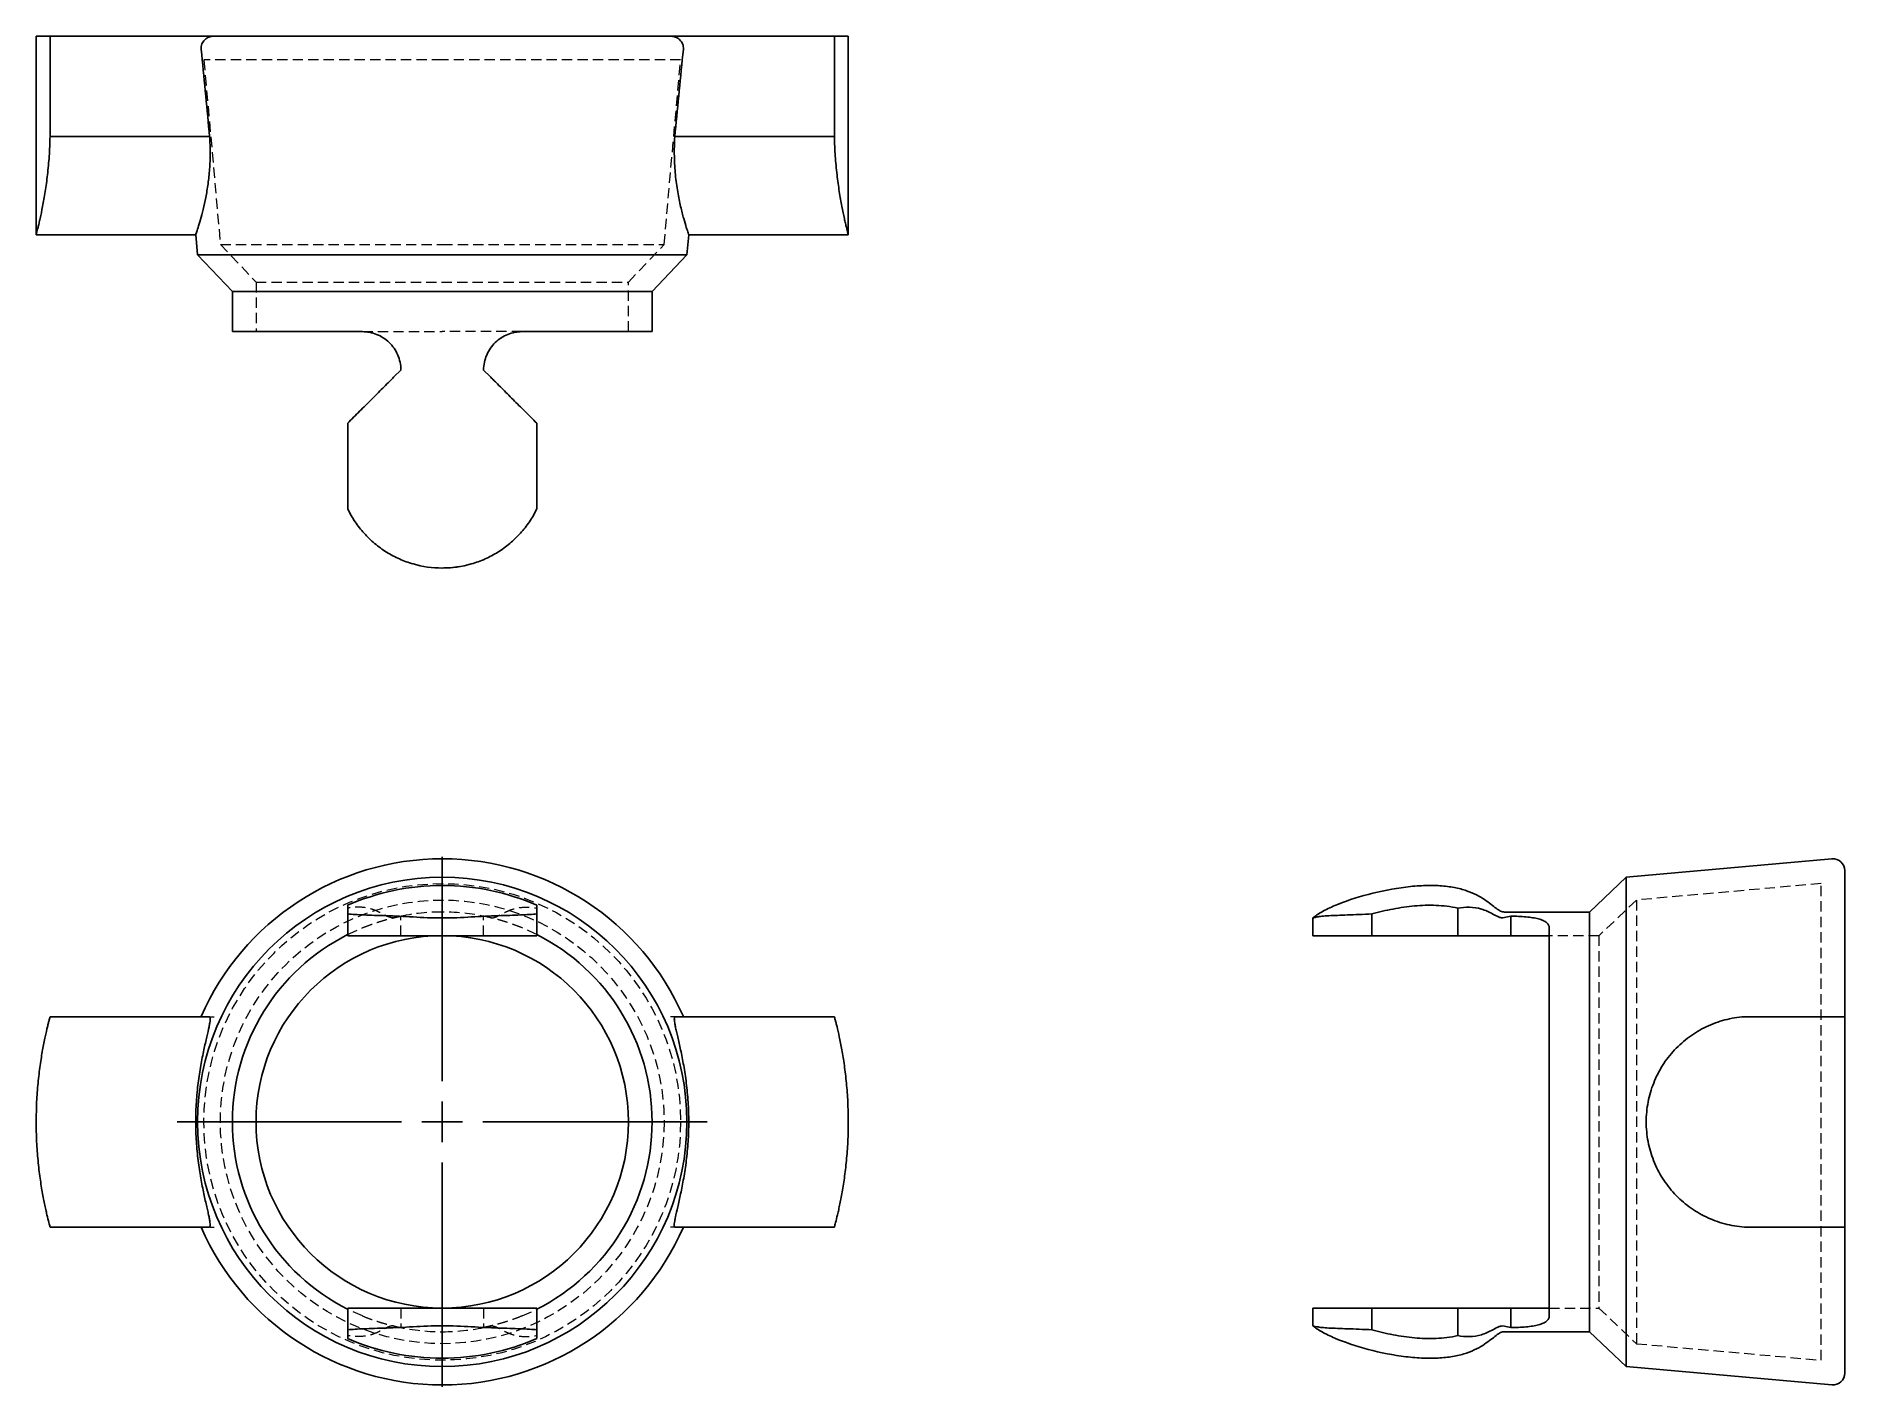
# Model space of a CAD drawing. Header units: millimetres. Extents: x 33 to 256, y 24 to 191.
import ezdxf

# ---------------------------------------------------------------- set-up
doc = ezdxf.new("R2010")
doc.units = ezdxf.units.MM
doc.linetypes.add('HIDDEN', pattern=[1.905, 1.27, -0.635])
doc.layers.add('10', color=7, linetype='Continuous')

# ---------------------------------------------------------------- blocks, each defined once
blk = doc.blocks.new('SW_CENTERMARKSYMBOL_0')
at = {"layer": '10', "color": 0}
for p, q in [((0, 5), (0, 32.63)), ((0, 0), (0, 2.5)), ((-5, 0), (-32.63, 0)), ((0, 0), (-2.5, 0)), ((0, 0), (0, -2.5)), ((0, 0), (2.5, 0)), ((5, 0), (32.63, 0)), ((0, -5), (0, -32.63))]:
    blk.add_line(p, q, dxfattribs=at)

msp = doc.modelspace()

# ---------------------------------------------------------------- linework, layer by layer
at = {"color": 7, "linetype": 'Continuous', "lineweight": 25}
for p, q in [((33, 190.71), (33, 166.25)), ((34.71, 190.71), (33, 190.71)), ((34.71, 178.34), (34.71, 190.71)), ((34.71, 190.71), (54.9, 190.71)), ((54.9, 190.71), (111.1, 190.71)), ((131.29, 190.71), (111.1, 190.71)), ((131.29, 178.34), (131.29, 190.71)), ((133, 190.71), (131.29, 190.71)), ((133, 166.25), (133, 190.71)), ((34.71, 178.34), (54.36, 178.34)), ((131.29, 178.34), (111.64, 178.34)), ((33, 166.25), (52.66, 166.25)), ((52.65, 166.28), (52.87, 163.78)), ((113.13, 163.78), (113.35, 166.25)), ((113.35, 166.25), (133, 166.25)), ((52.87, 163.78), (57.16, 159.27)), ((83, 163.78), (52.87, 163.78)), ((113.13, 163.78), (83, 163.78)), ((108.84, 159.27), (113.13, 163.78)), ((57.16, 159.27), (57.16, 154.32)), ((83, 159.27), (57.16, 159.27)), ((108.84, 159.27), (83, 159.27)), ((108.84, 154.32), (108.84, 159.27)), ((57.16, 154.32), (73.17, 154.32)), ((108.84, 154.32), (92.83, 154.32)), ((77.91, 149.59), (77.1, 148.79)), ((88.09, 149.59), (88.9, 148.79)), ((254.12, 89.39), (228.78, 87.13)), ((228.78, 87.13), (224.27, 82.84)), ((228.78, 26.87), (228.78, 87.13)), ((255.71, 87.94), (255.71, 69.95)), ((71.36, 82.61), (71.36, 79.93)), ((94.64, 82.61), (94.64, 79.93)), ((197.48, 82.61), (197.48, 79.93)), ((208.04, 79.93), (208.04, 83.31)), ((224.27, 82.84), (213.79, 82.84)), ((224.27, 31.16), (224.27, 82.84)), ((190.21, 82.11), (190.21, 79.93)), ((214.59, 79.93), (214.59, 82.33)), ((219.32, 33.1), (219.32, 80.9)), ((219.32, 79.93), (219.32, 80.9)), ((71.36, 79.93), (94.64, 79.93)), ((190.21, 79.93), (197.48, 79.93)), ((197.48, 79.93), (208.04, 79.93)), ((214.59, 79.93), (208.04, 79.93)), ((219.32, 79.93), (214.59, 79.93)), ((34.71, 69.95), (54.36, 69.95)), ((131.29, 69.95), (111.64, 69.95)), ((243.34, 69.95), (255.71, 69.95)), ((255.71, 44.05), (255.71, 69.95)), ((34.71, 44.05), (54.36, 44.05)), ((131.29, 44.05), (111.64, 44.05)), ((243.34, 44.05), (255.71, 44.05)), ((255.71, 44.05), (255.71, 26.06)), ((71.36, 31.39), (71.36, 34.07)), ((71.36, 34.07), (94.64, 34.07)), ((94.64, 31.39), (94.64, 34.07)), ((190.21, 34.07), (190.21, 31.89)), ((190.21, 34.07), (197.48, 34.07)), ((197.48, 31.39), (197.48, 34.07)), ((197.48, 34.07), (208.04, 34.07)), ((208.04, 34.07), (208.04, 30.69)), ((214.59, 34.07), (208.04, 34.07)), ((214.59, 34.07), (214.59, 31.67)), ((219.32, 34.07), (214.59, 34.07)), ((219.32, 34.07), (219.32, 33.1)), ((213.79, 31.16), (224.27, 31.16)), ((224.27, 31.16), (228.78, 26.87)), ((228.78, 26.87), (254.12, 24.61))]:
    msp.add_line(p, q, dxfattribs=at)
at = {"color": 7, "linetype": 'HIDDEN', "lineweight": 18}
for p, q in [((83, 187.8), (53.65, 187.8)), ((53.65, 187.8), (55.68, 165.05)), ((112.35, 187.8), (83, 187.8)), ((110.32, 165.05), (112.35, 187.8)), ((55.68, 165.05), (83, 165.05)), ((55.68, 165.05), (60.07, 160.43)), ((83, 165.05), (110.32, 165.05)), ((105.93, 160.43), (110.32, 165.05)), ((60.07, 160.43), (105.93, 160.43)), ((60.07, 160.43), (60.07, 154.32)), ((105.93, 154.32), (105.93, 160.43)), ((73.17, 154.32), (83, 154.32)), ((92.83, 154.32), (83, 154.32)), ((252.8, 86.35), (230.05, 84.32)), ((252.8, 27.65), (252.8, 86.35)), ((230.05, 84.32), (225.43, 79.93)), ((230.05, 84.32), (230.05, 29.68)), ((77.91, 79.93), (77.91, 82.33)), ((88.09, 79.93), (88.09, 82.33)), ((219.32, 79.93), (219.32, 34.07)), ((225.43, 79.93), (219.32, 79.93)), ((225.43, 79.93), (225.43, 34.07)), ((77.91, 34.07), (77.91, 31.67)), ((88.09, 34.07), (88.09, 31.67)), ((219.32, 34.07), (225.43, 34.07)), ((225.43, 34.07), (230.05, 29.68)), ((230.05, 29.68), (252.8, 27.65))]:
    msp.add_line(p, q, dxfattribs=at)
at = {"color": 7, "linetype": 'Continuous', "lineweight": 25, "flags": 128}
for points in [[(53.31, 189.12), (53.35, 188.74), (53.38, 188.44)], [(112.69, 189.12), (112.65, 188.74), (112.62, 188.44)]]:
    msp.add_lwpolyline(points, dxfattribs=at)
at = {"color": 7, "linetype": 'HIDDEN', "lineweight": 18, "flags": 128}
for points in [[(71.36, 80.06), (71.63, 80.2), (73.17, 80.9)], [(94.64, 80.06), (94.37, 80.2), (92.83, 80.9)], [(73.17, 33.1), (71.63, 33.8), (71.36, 33.94)], [(92.83, 33.1), (94.37, 33.8), (94.64, 33.94)]]:
    msp.add_lwpolyline(points, dxfattribs=at)
at = {"color": 7, "linetype": 'Continuous', "lineweight": 25}
msp.add_circle((83, 57), 30.13, dxfattribs=at)
at = {"color": 7, "linetype": 'HIDDEN', "lineweight": 18}
for radius in [29.35, 27.32]:
    msp.add_circle((83, 57), radius, dxfattribs=at)
at = {"color": 7, "linetype": 'Continuous', "lineweight": 25}
for centre, radius, start, end in [((83, 138.16), 12.95, 269.6582, 279.2139), ((83, 57), 32.4, 23.5819, 156.4181), ((254.25, 87.94), 1.46, 0, 95.0967), ((83, 57), 29.11, 89.9999, 113.5894), ((83, 57), 29.11, 66.4102, 89.9999), ((219.68, 57), 25.84, 101.3723, 103.1928), ((83, 57), 25.84, 116.7889, 243.2111), ((83, 57), 22.93, 90, 270), ((83, 57), 22.93, 270, 90), ((83, 57), 25.84, 296.7889, 63.2111), ((83, 57), 32.4, 203.5818, 336.4181), ((219.68, 57), 25.84, 256.8072, 258.6277), ((83, 57), 29.11, 246.41, 270), ((83, 57), 29.11, 270, 293.5899), ((254.25, 26.06), 1.46, 264.9033, 0)]:
    msp.add_arc(centre, radius, start, end, dxfattribs=at)
at = {"color": 7, "linetype": 'HIDDEN', "lineweight": 18}
for start, end in [(90, 103.1928), (76.8072, 90), (256.8072, 270), (270, 283.1928)]:
    msp.add_arc((83, 57), 25.84, start, end, dxfattribs=at)
at = {"color": 7, "linetype": 'Continuous', "lineweight": 25}
for points, knots in [([(53.31, 189.12), (53.3, 189.23), (53.3, 189.33), (53.33, 189.54), (53.36, 189.65), (53.48, 189.94), (53.6, 190.12), (53.83, 190.33), (53.91, 190.4), (54.09, 190.51), (54.18, 190.56), (54.48, 190.67), (54.69, 190.71), (54.9, 190.71)], [0, 0, 0, 0, 0.125, 0.125, 0.25, 0.25, 0.5, 0.5, 0.625, 0.625, 0.75, 0.75, 1, 1, 1, 1]), ([(112.69, 189.12), (112.7, 189.23), (112.7, 189.33), (112.67, 189.54), (112.64, 189.65), (112.52, 189.94), (112.4, 190.12), (112.17, 190.33), (112.09, 190.4), (111.91, 190.51), (111.82, 190.56), (111.52, 190.67), (111.31, 190.71), (111.1, 190.71)], [0, 0, 0, 0, 0.125, 0.125, 0.25, 0.25, 0.5, 0.5, 0.625, 0.625, 0.75, 0.75, 1, 1, 1, 1]), ([(34.71, 178.34), (34.69, 177.51), (34.66, 176.71), (34.58, 175.54), (34.54, 175.15), (34.47, 174.39), (34.43, 174.01), (34.31, 172.91), (34.21, 172.22), (34.01, 170.91), (33.9, 170.3), (33.69, 169.2), (33.58, 168.7), (33.44, 168.05), (33.39, 167.85), (33.31, 167.48), (33.27, 167.32), (33.16, 166.87), (33.1, 166.64), (33.04, 166.41), (33.03, 166.35), (33.01, 166.27), (33, 166.25), (33, 166.25)], [0, 0, 0, 0, 0.125, 0.125, 0.1875, 0.1875, 0.25, 0.25, 0.375, 0.375, 0.5, 0.5, 0.625, 0.625, 0.6875, 0.6875, 0.75, 0.75, 0.875, 0.875, 0.9375, 0.9375, 1, 1, 1, 1]), ([(54.36, 178.34), (54.4, 177.66), (54.46, 176.3), (54.37, 174.34), (54.17, 172.49), (53.89, 170.81), (53.55, 169.32), (53.22, 168.06), (52.92, 167.08), (52.73, 166.48), (52.64, 166.22), (52.66, 166.28), (52.66, 166.28)], [0, 0, 0, 0, 0.103547, 0.210253, 0.313765, 0.420047, 0.528172, 0.63917, 0.751753, 0.867824, 0.976457, 1, 1, 1, 1]), ([(113.35, 166.25), (113.35, 166.25), (113.33, 166.33), (113.25, 166.56), (113.22, 166.65), (113.15, 166.88), (113.1, 167.01), (112.96, 167.46), (112.85, 167.83), (112.67, 168.48), (112.61, 168.71), (112.48, 169.2), (112.42, 169.46), (112.23, 170.29), (112.11, 170.89), (111.94, 171.87), (111.89, 172.21), (111.79, 172.9), (111.75, 173.26), (111.68, 173.99), (111.65, 174.36), (111.6, 175.12), (111.59, 175.51), (111.56, 176.71), (111.58, 177.51), (111.64, 178.34)], [0, 0, 0, 0, 0.125, 0.125, 0.1875, 0.1875, 0.25, 0.25, 0.375, 0.375, 0.4375, 0.4375, 0.5, 0.5, 0.625, 0.625, 0.6875, 0.6875, 0.75, 0.75, 0.8125, 0.8125, 0.875, 0.875, 1, 1, 1, 1]), ([(131.29, 178.34), (131.31, 177.51), (131.34, 176.71), (131.42, 175.54), (131.46, 175.15), (131.53, 174.39), (131.57, 174.01), (131.69, 172.91), (131.79, 172.22), (131.99, 170.91), (132.1, 170.3), (132.31, 169.2), (132.42, 168.7), (132.56, 168.05), (132.61, 167.85), (132.69, 167.48), (132.73, 167.32), (132.84, 166.87), (132.9, 166.64), (132.96, 166.41), (132.97, 166.35), (132.99, 166.27), (133, 166.25), (133, 166.25)], [0, 0, 0, 0, 0.125, 0.125, 0.1875, 0.1875, 0.25, 0.25, 0.375, 0.375, 0.5, 0.5, 0.625, 0.625, 0.6875, 0.6875, 0.75, 0.75, 0.875, 0.875, 0.9375, 0.9375, 1, 1, 1, 1]), ([(73.17, 154.32), (73.47, 154.32), (73.76, 154.29), (74.35, 154.18), (74.64, 154.1), (75.21, 153.87), (75.48, 153.73), (75.99, 153.4), (76.24, 153.2), (76.69, 152.77), (76.89, 152.53), (77.25, 152.01), (77.4, 151.73), (77.65, 151.15), (77.74, 150.85), (77.87, 150.23), (77.91, 149.91), (77.91, 149.59)], [0, 0, 0, 0, 0.125, 0.125, 0.25, 0.25, 0.375, 0.375, 0.5, 0.5, 0.625, 0.625, 0.75, 0.75, 0.875, 0.875, 1, 1, 1, 1]), ([(92.83, 154.32), (92.53, 154.32), (92.24, 154.29), (91.65, 154.18), (91.36, 154.1), (90.79, 153.87), (90.52, 153.73), (90.01, 153.4), (89.76, 153.2), (89.31, 152.77), (89.11, 152.53), (88.75, 152.01), (88.6, 151.73), (88.35, 151.15), (88.26, 150.85), (88.13, 150.23), (88.09, 149.91), (88.09, 149.59)], [0, 0, 0, 0, 0.125, 0.125, 0.25, 0.25, 0.375, 0.375, 0.5, 0.5, 0.625, 0.625, 0.75, 0.75, 0.875, 0.875, 1, 1, 1, 1]), ([(77.1, 148.79), (76.98, 148.66), (76.86, 148.54), (76.61, 148.29), (76.49, 148.17), (76.13, 147.82), (75.9, 147.59), (75.44, 147.13), (75.21, 146.9), (74.75, 146.43), (74.51, 146.19), (73.8, 145.48), (73.32, 145), (72.33, 144.02), (71.84, 143.52), (71.36, 143.04)], [0, 0, 0, 0, 0.0625, 0.0625, 0.125, 0.125, 0.25, 0.25, 0.375, 0.375, 0.5, 0.5, 0.75, 0.75, 1, 1, 1, 1]), ([(88.9, 148.79), (89.02, 148.66), (89.14, 148.54), (89.39, 148.29), (89.51, 148.17), (89.87, 147.82), (90.1, 147.59), (90.56, 147.13), (90.79, 146.9), (91.25, 146.43), (91.49, 146.19), (92.2, 145.48), (92.68, 145), (93.67, 144.02), (94.16, 143.52), (94.64, 143.04)], [0, 0, 0, 0, 0.0625, 0.0625, 0.125, 0.125, 0.25, 0.25, 0.375, 0.375, 0.5, 0.5, 0.75, 0.75, 1, 1, 1, 1]), ([(71.36, 143.04), (71.36, 142.6), (71.36, 142.16), (71.36, 141.27), (71.36, 140.82), (71.36, 139.49), (71.36, 138.6), (71.36, 136.84), (71.36, 135.96), (71.36, 134.21), (71.36, 133.34), (71.36, 132.48)], [0, 0, 0, 0, 0.125, 0.125, 0.25, 0.25, 0.5, 0.5, 0.75, 0.75, 1, 1, 1, 1]), ([(94.64, 143.04), (94.64, 142.6), (94.64, 142.16), (94.64, 141.27), (94.64, 140.82), (94.64, 139.49), (94.64, 138.6), (94.64, 136.84), (94.64, 135.96), (94.64, 134.21), (94.64, 133.34), (94.64, 132.48)], [0, 0, 0, 0, 0.125, 0.125, 0.25, 0.25, 0.5, 0.5, 0.75, 0.75, 1, 1, 1, 1]), ([(71.36, 132.48), (71.62, 131.94), (71.92, 131.41), (72.6, 130.41), (72.98, 129.93), (73.78, 129.04), (74.21, 128.62), (75.14, 127.85), (75.63, 127.49), (76.65, 126.85), (77.18, 126.57), (78.28, 126.08), (78.84, 125.88), (80.59, 125.37), (81.78, 125.21), (83, 125.21)], [0, 0, 0, 0, 0.125, 0.125, 0.25, 0.25, 0.375, 0.375, 0.5, 0.5, 0.625, 0.625, 0.75, 0.75, 1, 1, 1, 1]), ([(94.64, 132.48), (94.38, 131.94), (94.08, 131.41), (93.4, 130.41), (93.02, 129.93), (92.22, 129.04), (91.79, 128.62), (90.86, 127.85), (90.37, 127.49), (89.35, 126.85), (88.82, 126.57), (87.72, 126.08), (87.16, 125.88), (85.41, 125.37), (84.22, 125.21), (83, 125.21)], [0, 0, 0, 0, 0.125, 0.125, 0.25, 0.25, 0.375, 0.375, 0.5, 0.5, 0.625, 0.625, 0.75, 0.75, 1, 1, 1, 1]), ([(190.21, 82.11), (190.5, 82.36), (190.88, 82.62), (191.8, 83.13), (192.33, 83.39), (194.11, 84.14), (195.53, 84.62), (198.54, 85.42), (200.13, 85.73), (202.4, 86.01), (203.14, 86.07), (204.55, 86.12), (205.22, 86.12), (206.49, 86.03), (207.08, 85.96), (208.17, 85.75), (208.67, 85.62), (210.03, 85.16), (210.76, 84.77), (211.94, 83.98), (212.39, 83.59), (212.97, 83.16), (213.15, 83.04), (213.48, 82.88), (213.63, 82.84), (213.79, 82.84)], [0, 0, 0, 0, 0.0625, 0.0625, 0.125, 0.125, 0.25, 0.25, 0.375, 0.375, 0.4375, 0.4375, 0.5, 0.5, 0.5625, 0.5625, 0.625, 0.625, 0.75, 0.75, 0.875, 0.875, 0.9375, 0.9375, 1, 1, 1, 1]), ([(71.36, 83.67), (71.36, 83.67), (71.36, 83.69), (71.36, 83.58), (71.36, 83.36), (71.36, 83.03), (71.36, 82.75), (71.36, 82.61)], [0, 0, 0, 0, 0.058941, 0.294778, 0.534814, 0.775758, 1, 1, 1, 1]), ([(71.36, 82.61), (71.62, 82.58), (71.92, 82.56), (72.6, 82.51), (72.98, 82.5), (73.78, 82.47), (74.21, 82.45), (75.14, 82.42), (75.63, 82.41), (76.65, 82.37), (77.18, 82.35), (78.28, 82.3), (78.84, 82.27), (80.59, 82.17), (81.78, 82.11), (83, 82.11)], [0, 0, 0, 0, 0.125, 0.125, 0.25, 0.25, 0.375, 0.375, 0.5, 0.5, 0.625, 0.625, 0.75, 0.75, 1, 1, 1, 1]), ([(94.64, 82.61), (94.38, 82.58), (94.08, 82.56), (93.4, 82.51), (93.02, 82.5), (92.22, 82.47), (91.79, 82.45), (90.86, 82.42), (90.37, 82.41), (89.35, 82.37), (88.82, 82.35), (87.72, 82.3), (87.16, 82.27), (85.41, 82.17), (84.22, 82.11), (83, 82.11)], [0, 0, 0, 0, 0.125, 0.125, 0.25, 0.25, 0.375, 0.375, 0.5, 0.5, 0.625, 0.625, 0.75, 0.75, 1, 1, 1, 1]), ([(94.64, 83.67), (94.64, 83.67), (94.64, 83.69), (94.64, 83.58), (94.64, 83.36), (94.64, 83.03), (94.64, 82.75), (94.64, 82.61)], [0, 0, 0, 0, 0.058975, 0.2948032, 0.5348308, 0.7757666, 1, 1, 1, 1]), ([(197.48, 82.61), (196.94, 82.58), (196.41, 82.56), (195.41, 82.51), (194.93, 82.5), (194.04, 82.47), (193.62, 82.45), (192.85, 82.42), (192.49, 82.41), (191.85, 82.37), (191.57, 82.35), (191.08, 82.3), (190.88, 82.27), (190.37, 82.17), (190.21, 82.11), (190.21, 82.11)], [0, 0, 0, 0, 0.125, 0.125, 0.25, 0.25, 0.375, 0.375, 0.5, 0.5, 0.625, 0.625, 0.75, 0.75, 1, 1, 1, 1]), ([(208.04, 83.31), (207.6, 83.42), (207.16, 83.5), (206.27, 83.61), (205.82, 83.65), (204.49, 83.7), (203.6, 83.67), (201.84, 83.51), (200.96, 83.38), (199.21, 83.05), (198.34, 82.85), (197.48, 82.61)], [0, 0, 0, 0, 0.125, 0.125, 0.25, 0.25, 0.5, 0.5, 0.75, 0.75, 1, 1, 1, 1]), ([(213.79, 82.16), (213.66, 82.13), (213.54, 82.12), (213.29, 82.16), (213.17, 82.2), (212.82, 82.35), (212.59, 82.48), (212.13, 82.72), (211.9, 82.84), (211.43, 83.05), (211.19, 83.14), (210.48, 83.35), (210, 83.43), (209.02, 83.45), (208.52, 83.41), (208.04, 83.31)], [0, 0, 0, 0, 0.0625, 0.0625, 0.125, 0.125, 0.25, 0.25, 0.375, 0.375, 0.5, 0.5, 0.75, 0.75, 1, 1, 1, 1]), ([(219.32, 80.9), (219.32, 81.02), (219.29, 81.13), (219.18, 81.35), (219.1, 81.45), (218.87, 81.64), (218.73, 81.72), (218.4, 81.87), (218.2, 81.94), (217.77, 82.06), (217.53, 82.1), (217.01, 82.19), (216.73, 82.22), (216.15, 82.28), (215.85, 82.3), (215.23, 82.32), (214.91, 82.33), (214.59, 82.33)], [0, 0, 0, 0, 0.125, 0.125, 0.25, 0.25, 0.375, 0.375, 0.5, 0.5, 0.625, 0.625, 0.75, 0.75, 0.875, 0.875, 1, 1, 1, 1]), ([(34.71, 69.95), (34.69, 69.9), (34.66, 69.76), (34.58, 69.45), (34.54, 69.33), (34.47, 69.05), (34.43, 68.89), (34.31, 68.37), (34.21, 67.95), (34.01, 67), (33.9, 66.45), (33.69, 65.27), (33.58, 64.64), (33.44, 63.61), (33.39, 63.25), (33.31, 62.53), (33.27, 62.16), (33.16, 61.03), (33.1, 60.25), (33.04, 59.05), (33.03, 58.64), (33.01, 57.82), (33, 57.41), (33, 56.18), (33.02, 55.37), (33.08, 54.17), (33.1, 53.78), (33.16, 53), (33.19, 52.61), (33.3, 51.47), (33.39, 50.75), (33.58, 49.38), (33.68, 48.73), (33.9, 47.55), (34, 47.02), (34.16, 46.3), (34.21, 46.07), (34.3, 45.65), (34.35, 45.46), (34.48, 44.94), (34.55, 44.66), (34.63, 44.34), (34.65, 44.26), (34.69, 44.12), (34.7, 44.07), (34.71, 44.05)], [0, 0, 0, 0, 0.0625, 0.0625, 0.09375, 0.09375, 0.125, 0.125, 0.1875, 0.1875, 0.25, 0.25, 0.3125, 0.3125, 0.34375, 0.34375, 0.375, 0.375, 0.4375, 0.4375, 0.46875, 0.46875, 0.5, 0.5, 0.5625, 0.5625, 0.59375, 0.59375, 0.625, 0.625, 0.6875, 0.6875, 0.75, 0.75, 0.8125, 0.8125, 0.84375, 0.84375, 0.875, 0.875, 0.9375, 0.9375, 0.96875, 0.96875, 1, 1, 1, 1]), ([(54.36, 69.95), (54.42, 69.9), (54.44, 69.76), (54.42, 69.45), (54.4, 69.33), (54.35, 69.05), (54.32, 68.89), (54.21, 68.36), (54.12, 67.94), (53.95, 67.23), (53.89, 66.97), (53.77, 66.43), (53.71, 66.15), (53.52, 65.27), (53.39, 64.63), (53.21, 63.6), (53.15, 63.25), (53.04, 62.52), (52.99, 62.16), (52.9, 61.41), (52.86, 61.03), (52.78, 60.25), (52.75, 59.85), (52.67, 58.64), (52.65, 57.83), (52.65, 56.61), (52.65, 56.2), (52.68, 55.39), (52.7, 54.98), (52.78, 53.78), (52.85, 53), (52.99, 51.87), (53.04, 51.5), (53.15, 50.77), (53.21, 50.42), (53.33, 49.73), (53.39, 49.39), (53.52, 48.75), (53.58, 48.44), (53.77, 47.56), (53.89, 47.03), (54.06, 46.3), (54.11, 46.08), (54.21, 45.66), (54.25, 45.47), (54.32, 45.12), (54.35, 44.96), (54.4, 44.68), (54.41, 44.55), (54.44, 44.24), (54.42, 44.1), (54.36, 44.05)], [0, 0, 0, 0, 0.0625, 0.0625, 0.09375, 0.09375, 0.125, 0.125, 0.1875, 0.1875, 0.21875, 0.21875, 0.25, 0.25, 0.3125, 0.3125, 0.34375, 0.34375, 0.375, 0.375, 0.40625, 0.40625, 0.4375, 0.4375, 0.5, 0.5, 0.53125, 0.53125, 0.5625, 0.5625, 0.625, 0.625, 0.65625, 0.65625, 0.6875, 0.6875, 0.71875, 0.71875, 0.75, 0.75, 0.8125, 0.8125, 0.84375, 0.84375, 0.875, 0.875, 0.90625, 0.90625, 0.9375, 0.9375, 1, 1, 1, 1]), ([(111.64, 44.05), (111.58, 44.1), (111.56, 44.24), (111.58, 44.55), (111.6, 44.67), (111.65, 44.95), (111.68, 45.11), (111.79, 45.64), (111.88, 46.05), (112.05, 46.77), (112.11, 47.03), (112.23, 47.57), (112.29, 47.85), (112.42, 48.44), (112.48, 48.75), (112.61, 49.39), (112.67, 49.73), (112.85, 50.75), (112.96, 51.47), (113.1, 52.6), (113.14, 52.98), (113.22, 53.77), (113.25, 54.17), (113.33, 55.37), (113.35, 56.18), (113.35, 57.83), (113.33, 58.64), (113.25, 59.83), (113.22, 60.23), (113.14, 61.01), (113.1, 61.4), (112.96, 62.53), (112.85, 63.25), (112.67, 64.28), (112.61, 64.61), (112.48, 65.25), (112.42, 65.56), (112.23, 66.44), (112.11, 66.98), (111.94, 67.7), (111.89, 67.93), (111.79, 68.34), (111.75, 68.53), (111.68, 68.88), (111.65, 69.04), (111.6, 69.32), (111.59, 69.45), (111.56, 69.76), (111.58, 69.9), (111.64, 69.95)], [0, 0, 0, 0, 0.0625, 0.0625, 0.09375, 0.09375, 0.125, 0.125, 0.1875, 0.1875, 0.21875, 0.21875, 0.25, 0.25, 0.28125, 0.28125, 0.3125, 0.3125, 0.375, 0.375, 0.40625, 0.40625, 0.4375, 0.4375, 0.5, 0.5, 0.5625, 0.5625, 0.59375, 0.59375, 0.625, 0.625, 0.6875, 0.6875, 0.71875, 0.71875, 0.75, 0.75, 0.8125, 0.8125, 0.84375, 0.84375, 0.875, 0.875, 0.90625, 0.90625, 0.9375, 0.9375, 1, 1, 1, 1]), ([(131.29, 69.95), (131.31, 69.9), (131.34, 69.76), (131.42, 69.45), (131.46, 69.33), (131.53, 69.05), (131.57, 68.89), (131.69, 68.37), (131.79, 67.95), (131.99, 67), (132.1, 66.45), (132.31, 65.27), (132.42, 64.64), (132.56, 63.61), (132.61, 63.25), (132.69, 62.53), (132.73, 62.16), (132.84, 61.03), (132.9, 60.25), (132.96, 59.05), (132.97, 58.64), (132.99, 57.82), (133, 57.41), (133, 56.18), (132.98, 55.37), (132.92, 54.17), (132.9, 53.78), (132.84, 53), (132.81, 52.61), (132.7, 51.47), (132.61, 50.75), (132.42, 49.38), (132.32, 48.73), (132.1, 47.55), (132, 47.02), (131.84, 46.3), (131.79, 46.07), (131.7, 45.65), (131.65, 45.46), (131.52, 44.94), (131.45, 44.66), (131.37, 44.34), (131.35, 44.26), (131.31, 44.12), (131.3, 44.07), (131.29, 44.05)], [0, 0, 0, 0, 0.0625, 0.0625, 0.09375, 0.09375, 0.125, 0.125, 0.1875, 0.1875, 0.25, 0.25, 0.3125, 0.3125, 0.34375, 0.34375, 0.375, 0.375, 0.4375, 0.4375, 0.46875, 0.46875, 0.5, 0.5, 0.5625, 0.5625, 0.59375, 0.59375, 0.625, 0.625, 0.6875, 0.6875, 0.75, 0.75, 0.8125, 0.8125, 0.84375, 0.84375, 0.875, 0.875, 0.9375, 0.9375, 0.96875, 0.96875, 1, 1, 1, 1]), ([(243.34, 69.95), (242.51, 69.9), (241.71, 69.76), (240.54, 69.45), (240.15, 69.33), (239.39, 69.05), (239.01, 68.89), (237.91, 68.37), (237.22, 67.95), (235.91, 67), (235.3, 66.45), (234.2, 65.27), (233.7, 64.64), (233.05, 63.61), (232.85, 63.25), (232.48, 62.53), (232.32, 62.16), (231.87, 61.03), (231.64, 60.25), (231.41, 59.05), (231.35, 58.64), (231.27, 57.82), (231.25, 57.41), (231.25, 56.18), (231.33, 55.37), (231.56, 54.17), (231.65, 53.78), (231.88, 53), (232.01, 52.61), (232.46, 51.47), (232.83, 50.75), (233.69, 49.38), (234.19, 48.73), (235.29, 47.55), (235.9, 47.02), (236.87, 46.3), (237.22, 46.07), (237.91, 45.65), (238.27, 45.46), (239.36, 44.94), (240.12, 44.66), (241.31, 44.34), (241.71, 44.26), (242.52, 44.12), (242.93, 44.07), (243.34, 44.05)], [0, 0, 0, 0, 0.0625, 0.0625, 0.09375, 0.09375, 0.125, 0.125, 0.1875, 0.1875, 0.25, 0.25, 0.3125, 0.3125, 0.34375, 0.34375, 0.375, 0.375, 0.4375, 0.4375, 0.46875, 0.46875, 0.5, 0.5, 0.5625, 0.5625, 0.59375, 0.59375, 0.625, 0.625, 0.6875, 0.6875, 0.75, 0.75, 0.8125, 0.8125, 0.84375, 0.84375, 0.875, 0.875, 0.9375, 0.9375, 0.96875, 0.96875, 1, 1, 1, 1]), ([(71.36, 31.39), (71.62, 31.42), (71.92, 31.44), (72.6, 31.49), (72.98, 31.5), (73.78, 31.53), (74.21, 31.55), (75.14, 31.58), (75.63, 31.59), (76.65, 31.63), (77.18, 31.65), (78.28, 31.7), (78.84, 31.73), (80.59, 31.83), (81.78, 31.89), (83, 31.89)], [0, 0, 0, 0, 0.125, 0.125, 0.25, 0.25, 0.375, 0.375, 0.5, 0.5, 0.625, 0.625, 0.75, 0.75, 1, 1, 1, 1]), ([(71.36, 30.33), (71.36, 30.33), (71.36, 30.31), (71.36, 30.42), (71.36, 30.64), (71.36, 30.97), (71.36, 31.25), (71.36, 31.39)], [0, 0, 0, 0, 0.0590004, 0.2948222, 0.5348434, 0.7757726, 1, 1, 1, 1]), ([(94.64, 31.39), (94.38, 31.42), (94.08, 31.44), (93.4, 31.49), (93.02, 31.5), (92.22, 31.53), (91.79, 31.55), (90.86, 31.58), (90.37, 31.59), (89.35, 31.63), (88.82, 31.65), (87.72, 31.7), (87.16, 31.73), (85.41, 31.83), (84.22, 31.89), (83, 31.89)], [0, 0, 0, 0, 0.125, 0.125, 0.25, 0.25, 0.375, 0.375, 0.5, 0.5, 0.625, 0.625, 0.75, 0.75, 1, 1, 1, 1]), ([(94.64, 30.33), (94.64, 30.33), (94.64, 30.31), (94.64, 30.42), (94.64, 30.64), (94.64, 30.97), (94.64, 31.25), (94.64, 31.39)], [0, 0, 0, 0, 0.059019, 0.294836, 0.534853, 0.775777, 1, 1, 1, 1]), ([(190.21, 31.89), (190.5, 31.64), (190.88, 31.38), (191.8, 30.87), (192.33, 30.61), (194.11, 29.86), (195.53, 29.38), (198.54, 28.58), (200.13, 28.27), (202.4, 27.99), (203.14, 27.93), (204.55, 27.88), (205.22, 27.88), (206.49, 27.97), (207.08, 28.04), (208.17, 28.25), (208.67, 28.38), (210.03, 28.84), (210.76, 29.23), (211.94, 30.02), (212.39, 30.41), (212.97, 30.84), (213.15, 30.96), (213.48, 31.12), (213.63, 31.16), (213.79, 31.16)], [0, 0, 0, 0, 0.0625, 0.0625, 0.125, 0.125, 0.25, 0.25, 0.375, 0.375, 0.4375, 0.4375, 0.5, 0.5, 0.5625, 0.5625, 0.625, 0.625, 0.75, 0.75, 0.875, 0.875, 0.9375, 0.9375, 1, 1, 1, 1]), ([(197.48, 31.39), (196.94, 31.42), (196.41, 31.44), (195.41, 31.49), (194.93, 31.5), (194.04, 31.53), (193.62, 31.55), (192.85, 31.58), (192.49, 31.59), (191.85, 31.63), (191.57, 31.65), (191.08, 31.7), (190.88, 31.73), (190.37, 31.83), (190.21, 31.89), (190.21, 31.89)], [0, 0, 0, 0, 0.125, 0.125, 0.25, 0.25, 0.375, 0.375, 0.5, 0.5, 0.625, 0.625, 0.75, 0.75, 1, 1, 1, 1]), ([(208.04, 30.69), (207.6, 30.58), (207.16, 30.5), (206.27, 30.39), (205.82, 30.35), (204.49, 30.3), (203.6, 30.33), (201.84, 30.49), (200.96, 30.62), (199.21, 30.95), (198.34, 31.15), (197.48, 31.39)], [0, 0, 0, 0, 0.125, 0.125, 0.25, 0.25, 0.5, 0.5, 0.75, 0.75, 1, 1, 1, 1]), ([(213.79, 31.84), (213.66, 31.87), (213.54, 31.88), (213.29, 31.84), (213.17, 31.8), (212.82, 31.65), (212.59, 31.52), (212.13, 31.28), (211.9, 31.16), (211.43, 30.95), (211.19, 30.86), (210.48, 30.65), (210, 30.57), (209.02, 30.55), (208.52, 30.59), (208.04, 30.69)], [0, 0, 0, 0, 0.0625, 0.0625, 0.125, 0.125, 0.25, 0.25, 0.375, 0.375, 0.5, 0.5, 0.75, 0.75, 1, 1, 1, 1]), ([(219.32, 33.1), (219.32, 32.98), (219.29, 32.87), (219.18, 32.65), (219.1, 32.55), (218.87, 32.36), (218.73, 32.28), (218.4, 32.13), (218.2, 32.06), (217.77, 31.94), (217.53, 31.9), (217.01, 31.81), (216.73, 31.78), (216.15, 31.72), (215.85, 31.7), (215.23, 31.68), (214.91, 31.67), (214.59, 31.67)], [0, 0, 0, 0, 0.125, 0.125, 0.25, 0.25, 0.375, 0.375, 0.5, 0.5, 0.625, 0.625, 0.75, 0.75, 0.875, 0.875, 1, 1, 1, 1])]:
    msp.add_open_spline(points, degree=3, knots=knots, dxfattribs=at)
for points in [[(54.36, 178.34), (54.04, 181.65), (53.71, 185.02), (53.38, 188.44)], [(111.64, 178.34), (111.96, 181.65), (112.29, 185.02), (112.62, 188.44)]]:
    msp.add_open_spline(points, degree=3, dxfattribs=at)
at = {"color": 7, "linetype": 'HIDDEN', "lineweight": 18}
for points, knots in [([(77.1, 82.16), (76.98, 82.13), (76.86, 82.12), (76.61, 82.16), (76.49, 82.2), (76.13, 82.35), (75.9, 82.48), (75.44, 82.72), (75.21, 82.84), (74.75, 83.05), (74.51, 83.14), (73.8, 83.35), (73.32, 83.43), (72.33, 83.45), (71.84, 83.41), (71.36, 83.31)], [0, 0, 0, 0, 0.0625, 0.0625, 0.125, 0.125, 0.25, 0.25, 0.375, 0.375, 0.5, 0.5, 0.75, 0.75, 1, 1, 1, 1]), ([(88.9, 82.16), (89.02, 82.13), (89.14, 82.12), (89.39, 82.16), (89.51, 82.2), (89.87, 82.35), (90.1, 82.48), (90.56, 82.72), (90.79, 82.84), (91.25, 83.05), (91.49, 83.14), (92.2, 83.35), (92.68, 83.43), (93.67, 83.45), (94.16, 83.41), (94.64, 83.31)], [0, 0, 0, 0, 0.0625, 0.0625, 0.125, 0.125, 0.25, 0.25, 0.375, 0.375, 0.5, 0.5, 0.75, 0.75, 1, 1, 1, 1]), ([(73.17, 80.9), (73.47, 81.02), (73.76, 81.13), (74.35, 81.35), (74.64, 81.45), (75.21, 81.64), (75.48, 81.72), (75.99, 81.87), (76.24, 81.94), (76.69, 82.06), (76.89, 82.1), (77.25, 82.19), (77.4, 82.22), (77.65, 82.28), (77.74, 82.3), (77.87, 82.32), (77.91, 82.33), (77.91, 82.33)], [0, 0, 0, 0, 0.125, 0.125, 0.25, 0.25, 0.375, 0.375, 0.5, 0.5, 0.625, 0.625, 0.75, 0.75, 0.875, 0.875, 1, 1, 1, 1]), ([(92.83, 80.9), (92.53, 81.02), (92.24, 81.13), (91.65, 81.35), (91.36, 81.45), (90.79, 81.64), (90.52, 81.72), (90.01, 81.87), (89.76, 81.94), (89.31, 82.06), (89.11, 82.1), (88.75, 82.19), (88.6, 82.22), (88.35, 82.28), (88.26, 82.3), (88.13, 82.32), (88.09, 82.33), (88.09, 82.33)], [0, 0, 0, 0, 0.125, 0.125, 0.25, 0.25, 0.375, 0.375, 0.5, 0.5, 0.625, 0.625, 0.75, 0.75, 0.875, 0.875, 1, 1, 1, 1]), ([(54.42, 69.95), (54.54, 69.95), (54.7, 69.95), (54.87, 69.95), (54.9, 69.95)], [0, 0, 0, 0, 0.785257, 1, 1, 1, 1]), ([(111.58, 69.95), (111.46, 69.95), (111.3, 69.95), (111.13, 69.95), (111.1, 69.95)], [0, 0, 0, 0, 0.785257, 1, 1, 1, 1]), ([(54.42, 44.05), (54.54, 44.05), (54.7, 44.05), (54.87, 44.05), (54.9, 44.05)], [0, 0, 0, 0, 0.785257, 1, 1, 1, 1]), ([(111.58, 44.05), (111.46, 44.05), (111.3, 44.05), (111.13, 44.05), (111.1, 44.05)], [0, 0, 0, 0, 0.785257, 1, 1, 1, 1]), ([(77.1, 31.84), (76.98, 31.87), (76.86, 31.88), (76.61, 31.84), (76.49, 31.8), (76.13, 31.65), (75.9, 31.52), (75.44, 31.28), (75.21, 31.16), (74.75, 30.95), (74.51, 30.86), (73.8, 30.65), (73.32, 30.57), (72.33, 30.55), (71.84, 30.59), (71.36, 30.69)], [0, 0, 0, 0, 0.0625, 0.0625, 0.125, 0.125, 0.25, 0.25, 0.375, 0.375, 0.5, 0.5, 0.75, 0.75, 1, 1, 1, 1]), ([(73.17, 33.1), (73.47, 32.98), (73.76, 32.87), (74.35, 32.65), (74.64, 32.55), (75.21, 32.36), (75.48, 32.28), (75.99, 32.13), (76.24, 32.06), (76.69, 31.94), (76.89, 31.9), (77.25, 31.81), (77.4, 31.78), (77.65, 31.72), (77.74, 31.7), (77.87, 31.68), (77.91, 31.67), (77.91, 31.67)], [0, 0, 0, 0, 0.125, 0.125, 0.25, 0.25, 0.375, 0.375, 0.5, 0.5, 0.625, 0.625, 0.75, 0.75, 0.875, 0.875, 1, 1, 1, 1]), ([(92.83, 33.1), (92.53, 32.98), (92.24, 32.87), (91.65, 32.65), (91.36, 32.55), (90.79, 32.36), (90.52, 32.28), (90.01, 32.13), (89.76, 32.06), (89.31, 31.94), (89.11, 31.9), (88.75, 31.81), (88.6, 31.78), (88.35, 31.72), (88.26, 31.7), (88.13, 31.68), (88.09, 31.67), (88.09, 31.67)], [0, 0, 0, 0, 0.125, 0.125, 0.25, 0.25, 0.375, 0.375, 0.5, 0.5, 0.625, 0.625, 0.75, 0.75, 0.875, 0.875, 1, 1, 1, 1]), ([(88.9, 31.84), (89.02, 31.87), (89.14, 31.88), (89.39, 31.84), (89.51, 31.8), (89.87, 31.65), (90.1, 31.52), (90.56, 31.28), (90.79, 31.16), (91.25, 30.95), (91.49, 30.86), (92.2, 30.65), (92.68, 30.57), (93.67, 30.55), (94.16, 30.59), (94.64, 30.69)], [0, 0, 0, 0, 0.0625, 0.0625, 0.125, 0.125, 0.25, 0.25, 0.375, 0.375, 0.5, 0.5, 0.75, 0.75, 1, 1, 1, 1])]:
    msp.add_open_spline(points, degree=3, knots=knots, dxfattribs=at)

# ---------------------------------------------------------------- block references
at = {"layer": '10'}
msp.add_blockref('SW_CENTERMARKSYMBOL_0', (83, 57), dxfattribs=at)

doc.saveas('drawing.dxf')
